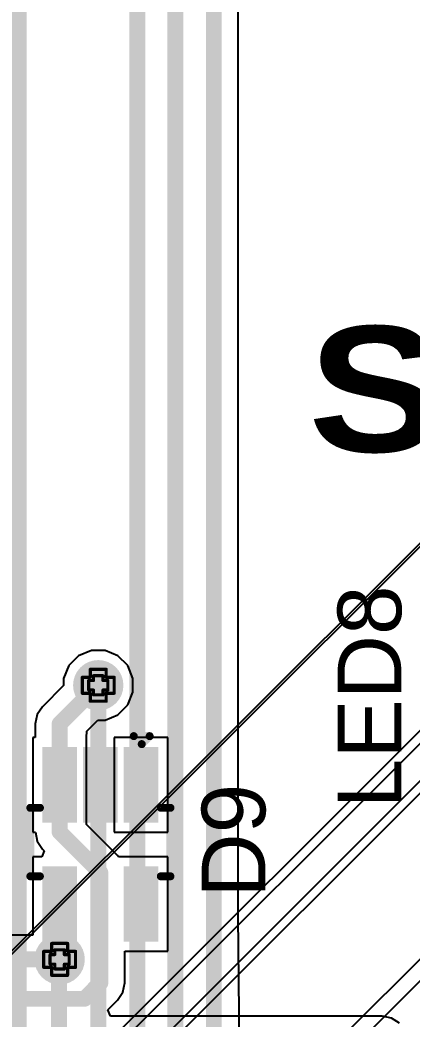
# Model space of a CAD drawing. Header units: inches. Extents: x -5 to 5258, y -4 to 5281.
# Drawn here: x 15.01 to 21.26, y 53.34 to 69.28 of the extents above; entities that cross this region are included whole.
import ezdxf

# ---------------------------------------------------------------- set-up
doc = ezdxf.new("R2010")
doc.units = ezdxf.units.IN
for name, color, linetype in [('Bottom Layer', 5, 'Continuous'), ('Bottom Solder', 6, 'Continuous'), ('Drill Drawing', 1, 'Continuous'), ('Top Layer', 1, 'Continuous'), ('Top Overlay', 2, 'Continuous'), ('Top Paste', 8, 'Continuous'), ('Top Solder', 216, 'Continuous'), ('Via Holes', 16, 'Continuous')]:
    doc.layers.add(name, color=color, linetype=linetype)
doc.styles.add('Arial', font='', dxfattribs={"height": 0.2})
doc.styles.add('Arial Black_Bold', font='', dxfattribs={"height": 0.2})
doc.styles.get('Arial').set_extended_font_data('Arial')
doc.styles.get('Arial Black_Bold').set_extended_font_data('Arial Black', bold=True)

# ---------------------------------------------------------------- blocks, each defined once
blk = doc.blocks.new('28_UFQFPN__4_4__9')
at = {"layer": 'Top Solder'}
for p in [(-1.739, 1.711), (-1.589, -1.289), (-1.289, 2.211), (-1.289, -1.589), (1.561, -1.589), (1.711, 2.211), (2.211, 1.711), (2.211, -1.289)]:
    blk.add_line(p, (5248.373, 5235.421), dxfattribs=at)
blk = doc.blocks.new('SOT_323_5_122')
at = {"layer": 'Top Layer'}
for points in [[(-1.45, 0.825), (-0.45, 0.825), (-0.45, 0.475), (-1.45, 0.475)], [(0.45, 0.825), (1.45, 0.825), (1.45, 0.475), (0.45, 0.475)], [(-1.45, 0.175), (-0.45, 0.175), (-0.45, -0.175), (-1.45, -0.175)], [(-1.45, -0.475), (-0.45, -0.475), (-0.45, -0.825), (-1.45, -0.825)], [(0.45, -0.475), (1.45, -0.475), (1.45, -0.825), (0.45, -0.825)]]:
    blk.add_hatch(color=1, dxfattribs=at).paths.add_polyline_path(points)
at = {"layer": 'Top Paste'}
for points in [[(-1.45, 0.825), (-0.45, 0.825), (-0.45, 0.475), (-1.45, 0.475)], [(0.45, 0.825), (1.45, 0.825), (1.45, 0.475), (0.45, 0.475)], [(-1.45, 0.175), (-0.45, 0.175), (-0.45, -0.175), (-1.45, -0.175)], [(-1.45, -0.475), (-0.45, -0.475), (-0.45, -0.825), (-1.45, -0.825)], [(0.45, -0.475), (1.45, -0.475), (1.45, -0.825), (0.45, -0.825)]]:
    blk.add_hatch(color=8, dxfattribs=at).paths.add_polyline_path(points)
at = {"layer": 'Top Solder'}
for points in [[(-1.552, 0.927), (-0.348, 0.927), (-0.348, 0.373), (-1.552, 0.373)], [(0.348, 0.927), (1.552, 0.927), (1.552, 0.373), (0.348, 0.373)], [(-1.552, 0.277), (-0.348, 0.277), (-0.348, -0.277), (-1.552, -0.277)], [(-1.552, -0.373), (-0.348, -0.373), (-0.348, -0.927), (-1.552, -0.927)], [(0.348, -0.373), (1.552, -0.373), (1.552, -0.927), (0.348, -0.927)]]:
    blk.add_hatch(color=216, dxfattribs=at).paths.add_polyline_path(points)
at = {"layer": 'Top Overlay'}
for points in [[(0.508, 1.118, 0.127, 0.127, 0), (-0.584, 1.118, 0.127, 0.127, 0)], [(-0.584, 0.965, 0.127, 0.127, 0), (-0.584, 1.118, 0.127, 0.127, 0)], [(0.508, 0.965, 0.127, 0.127, 0), (0.508, 1.118, 0.127, 0.127, 0)], [(-1.727, 0.533, 0.127, 0.127, 0), (-1.727, 0.787, 0.127, 0.127, 0)], [(-1.6, 0.66, 0.127, 0.127, 0), (-1.727, 0.787, 0.127, 0.127, 0)], [(-1.727, 0.533, 0.127, 0.127, 0), (-1.6, 0.66, 0.127, 0.127, 0)], [(-0.584, -1.118, 0.127, 0.127, 0), (-0.584, -0.965, 0.127, 0.127, 0)], [(0.508, -1.118, 0.127, 0.127, 0), (0.508, -0.965, 0.127, 0.127, 0)], [(0.508, -1.118, 0.127, 0.127, 0), (-0.584, -1.118, 0.127, 0.127, 0)]]:
    blk.add_lwpolyline(points, format="xyseb", dxfattribs=at)
for points in [[(-0.616, 1.118, 0.0635, 0.0635, 1), (-0.552, 1.118, 0.0635, 0.0635, 1)], [(-0.616, 1.118, 0.0635, 0.0635, 1), (-0.552, 1.118, 0.0635, 0.0635, 1)], [(0.476, 1.118, 0.0635, 0.0635, 1), (0.54, 1.118, 0.0635, 0.0635, 1)], [(0.476, 1.118, 0.0635, 0.0635, 1), (0.54, 1.118, 0.0635, 0.0635, 1)], [(-0.616, 0.965, 0.0635, 0.0635, 1), (-0.552, 0.965, 0.0635, 0.0635, 1)], [(0.476, 0.965, 0.0635, 0.0635, 1), (0.54, 0.965, 0.0635, 0.0635, 1)], [(-1.759, 0.787, 0.0635, 0.0635, 1), (-1.695, 0.787, 0.0635, 0.0635, 1)], [(-1.759, 0.787, 0.0635, 0.0635, 1), (-1.695, 0.787, 0.0635, 0.0635, 1)], [(-1.632, 0.66, 0.0635, 0.0635, 1), (-1.568, 0.66, 0.0635, 0.0635, 1)], [(-1.632, 0.66, 0.0635, 0.0635, 1), (-1.568, 0.66, 0.0635, 0.0635, 1)], [(-1.759, 0.533, 0.0635, 0.0635, 1), (-1.695, 0.533, 0.0635, 0.0635, 1)], [(-1.759, 0.533, 0.0635, 0.0635, 1), (-1.695, 0.533, 0.0635, 0.0635, 1)], [(-0.616, -0.965, 0.0635, 0.0635, 1), (-0.552, -0.965, 0.0635, 0.0635, 1)], [(0.476, -0.965, 0.0635, 0.0635, 1), (0.54, -0.965, 0.0635, 0.0635, 1)], [(-0.616, -1.118, 0.0635, 0.0635, 1), (-0.552, -1.118, 0.0635, 0.0635, 1)], [(-0.616, -1.118, 0.0635, 0.0635, 1), (-0.552, -1.118, 0.0635, 0.0635, 1)], [(0.476, -1.118, 0.0635, 0.0635, 1), (0.54, -1.118, 0.0635, 0.0635, 1)], [(0.476, -1.118, 0.0635, 0.0635, 1), (0.54, -1.118, 0.0635, 0.0635, 1)]]:
    blk.add_lwpolyline(points, format="xyseb", close=True, dxfattribs=at)

msp = doc.modelspace()

# ---------------------------------------------------------------- hatches: boundary and pattern name
at = {"layer": 'Bottom Layer'}
h = msp.add_hatch(color=5, dxfattribs=at)
edge = h.paths.add_edge_path()
edge.add_arc((16.256, 58.674), 0.3, 0, 360)
h = msp.add_hatch(color=5, dxfattribs=at)
edge = h.paths.add_edge_path()
edge.add_arc((15.64, 54.304), 0.3, 0, 360)
at = {"layer": 'Bottom Solder'}
h = msp.add_hatch(color=6, dxfattribs=at)
edge = h.paths.add_edge_path()
edge.add_arc((16.256, 58.674), 0.402, 0, 360)
h = msp.add_hatch(color=6, dxfattribs=at)
edge = h.paths.add_edge_path()
edge.add_arc((15.64, 54.304), 0.402, 0, 360)
at = {"layer": 'Top Layer'}
h = msp.add_hatch(color=1, dxfattribs=at)
edge = h.paths.add_edge_path()
edge.add_arc((16.256, 58.674), 0.3, 0, 360)
h = msp.add_hatch(color=1, dxfattribs=at)
edge = h.paths.add_edge_path()
edge.add_arc((15.64, 54.304), 0.3, 0, 360)
at = {"layer": 'Top Solder'}
h = msp.add_hatch(color=216, dxfattribs=at)
edge = h.paths.add_edge_path()
edge.add_arc((16.256, 58.674), 0.402, 0, 360)
h = msp.add_hatch(color=216, dxfattribs=at)
edge = h.paths.add_edge_path()
edge.add_arc((15.64, 54.304), 0.402, 0, 360)
at = {"layer": 'Via Holes'}
h = msp.add_hatch(color=7, dxfattribs=at)
edge = h.paths.add_edge_path()
edge.add_arc((16.256, 58.674), 0.15, 0, 360)
h = msp.add_hatch(color=7, dxfattribs=at)
edge = h.paths.add_edge_path()
edge.add_arc((15.64, 54.304), 0.15, 0, 360)

# ---------------------------------------------------------------- linework, layer by layer
at = {"layer": 'Bottom Layer'}
for p, q in [((18.489, 54.988), (18.489, 70.304)), ((18.517, 52.045), (18.489, 54.988))]:
    msp.add_line(p, q, dxfattribs=at)
for points in [[(16.879, 39.063, 0.254, 0.254, 0), (16.879, 71.42, 0.254, 0.254, 0)], [(17.488, 38.477, 0.254, 0.254, 0), (17.488, 71.424, 0.254, 0.254, 0)], [(18.101, 42.79, 0.254, 0.254, 0), (18.101, 70.465, 0.254, 0.254, 0)], [(14.986, 52.12, 0.254, 0.254, 0), (14.986, 69.822, 0.254, 0.254, 0)], [(16.256, 51.13, 0.254, 0.254, 0), (16.256, 58.674, 0.254, 0.254, 0)], [(15.63, 48.758, 0.254, 0.254, 0), (15.63, 54.288, 0.254, 0.254, 0)]]:
    msp.add_lwpolyline(points, format="xyseb", dxfattribs=at)
for points in [[(16.192, 58.674, 0.127, 0.127, 1), (16.32, 58.674, 0.127, 0.127, 1)], [(15.567, 54.288, 0.127, 0.127, 1), (15.694, 54.288, 0.127, 0.127, 1)]]:
    msp.add_lwpolyline(points, format="xyseb", close=True, dxfattribs=at)
at = {"layer": 'Drill Drawing'}
for points in [[(16.129, 58.801, 0.0508, 0.0508, 0), (16.129, 58.928, 0.0508, 0.0508, 0)], [(16.129, 58.928, 0.0508, 0.0508, 0), (16.383, 58.928, 0.0508, 0.0508, 0)], [(16.18, 58.75, 0.0508, 0.0508, 0), (16.18, 58.826, 0.0508, 0.0508, 0)], [(16.18, 58.826, 0.0508, 0.0508, 0), (16.332, 58.826, 0.0508, 0.0508, 0)], [(16.332, 58.75, 0.0508, 0.0508, 0), (16.332, 58.826, 0.0508, 0.0508, 0)], [(16.383, 58.801, 0.0508, 0.0508, 0), (16.383, 58.928, 0.0508, 0.0508, 0)], [(16.002, 58.547, 0.0508, 0.0508, 0), (16.002, 58.801, 0.0508, 0.0508, 0)], [(16.002, 58.801, 0.0508, 0.0508, 0), (16.129, 58.801, 0.0508, 0.0508, 0)], [(16.104, 58.598, 0.0508, 0.0508, 0), (16.104, 58.75, 0.0508, 0.0508, 0)], [(16.104, 58.75, 0.0508, 0.0508, 0), (16.18, 58.75, 0.0508, 0.0508, 0)], [(16.332, 58.75, 0.0508, 0.0508, 0), (16.408, 58.75, 0.0508, 0.0508, 0)], [(16.383, 58.801, 0.0508, 0.0508, 0), (16.51, 58.801, 0.0508, 0.0508, 0)], [(16.408, 58.598, 0.0508, 0.0508, 0), (16.408, 58.75, 0.0508, 0.0508, 0)], [(16.51, 58.547, 0.0508, 0.0508, 0), (16.51, 58.801, 0.0508, 0.0508, 0)], [(16.002, 58.547, 0.0508, 0.0508, 0), (16.129, 58.547, 0.0508, 0.0508, 0)], [(16.104, 58.598, 0.0508, 0.0508, 0), (16.18, 58.598, 0.0508, 0.0508, 0)], [(16.129, 58.42, 0.0508, 0.0508, 0), (16.129, 58.547, 0.0508, 0.0508, 0)], [(16.18, 58.522, 0.0508, 0.0508, 0), (16.18, 58.598, 0.0508, 0.0508, 0)], [(16.18, 58.522, 0.0508, 0.0508, 0), (16.332, 58.522, 0.0508, 0.0508, 0)], [(16.332, 58.598, 0.0508, 0.0508, 0), (16.408, 58.598, 0.0508, 0.0508, 0)], [(16.332, 58.522, 0.0508, 0.0508, 0), (16.332, 58.598, 0.0508, 0.0508, 0)], [(16.383, 58.547, 0.0508, 0.0508, 0), (16.51, 58.547, 0.0508, 0.0508, 0)], [(16.383, 58.42, 0.0508, 0.0508, 0), (16.383, 58.547, 0.0508, 0.0508, 0)], [(16.129, 58.42, 0.0508, 0.0508, 0), (16.383, 58.42, 0.0508, 0.0508, 0)], [(15.513, 54.431, 0.0508, 0.0508, 0), (15.513, 54.558, 0.0508, 0.0508, 0)], [(15.513, 54.558, 0.0508, 0.0508, 0), (15.767, 54.558, 0.0508, 0.0508, 0)], [(15.767, 54.431, 0.0508, 0.0508, 0), (15.767, 54.558, 0.0508, 0.0508, 0)], [(15.386, 54.177, 0.0508, 0.0508, 0), (15.386, 54.431, 0.0508, 0.0508, 0)], [(15.386, 54.431, 0.0508, 0.0508, 0), (15.513, 54.431, 0.0508, 0.0508, 0)], [(15.487, 54.227, 0.0508, 0.0508, 0), (15.487, 54.38, 0.0508, 0.0508, 0)], [(15.487, 54.38, 0.0508, 0.0508, 0), (15.564, 54.38, 0.0508, 0.0508, 0)], [(15.564, 54.38, 0.0508, 0.0508, 0), (15.564, 54.456, 0.0508, 0.0508, 0)], [(15.564, 54.456, 0.0508, 0.0508, 0), (15.716, 54.456, 0.0508, 0.0508, 0)], [(15.716, 54.38, 0.0508, 0.0508, 0), (15.716, 54.456, 0.0508, 0.0508, 0)], [(15.716, 54.38, 0.0508, 0.0508, 0), (15.792, 54.38, 0.0508, 0.0508, 0)], [(15.767, 54.431, 0.0508, 0.0508, 0), (15.894, 54.431, 0.0508, 0.0508, 0)], [(15.792, 54.227, 0.0508, 0.0508, 0), (15.792, 54.38, 0.0508, 0.0508, 0)], [(15.894, 54.177, 0.0508, 0.0508, 0), (15.894, 54.431, 0.0508, 0.0508, 0)], [(15.487, 54.227, 0.0508, 0.0508, 0), (15.564, 54.227, 0.0508, 0.0508, 0)], [(15.564, 54.151, 0.0508, 0.0508, 0), (15.564, 54.227, 0.0508, 0.0508, 0)], [(15.716, 54.227, 0.0508, 0.0508, 0), (15.792, 54.227, 0.0508, 0.0508, 0)], [(15.716, 54.151, 0.0508, 0.0508, 0), (15.716, 54.227, 0.0508, 0.0508, 0)], [(15.386, 54.177, 0.0508, 0.0508, 0), (15.513, 54.177, 0.0508, 0.0508, 0)], [(15.513, 54.05, 0.0508, 0.0508, 0), (15.513, 54.177, 0.0508, 0.0508, 0)], [(15.513, 54.05, 0.0508, 0.0508, 0), (15.767, 54.05, 0.0508, 0.0508, 0)], [(15.564, 54.151, 0.0508, 0.0508, 0), (15.716, 54.151, 0.0508, 0.0508, 0)], [(15.767, 54.177, 0.0508, 0.0508, 0), (15.894, 54.177, 0.0508, 0.0508, 0)], [(15.767, 54.05, 0.0508, 0.0508, 0), (15.767, 54.177, 0.0508, 0.0508, 0)]]:
    msp.add_lwpolyline(points, format="xyseb", dxfattribs=at)
for points in [[(16.116, 58.928, 0.0254, 0.0254, 1), (16.142, 58.928, 0.0254, 0.0254, 1)], [(16.116, 58.928, 0.0254, 0.0254, 1), (16.142, 58.928, 0.0254, 0.0254, 1)], [(16.167, 58.826, 0.0254, 0.0254, 1), (16.192, 58.826, 0.0254, 0.0254, 1)], [(16.167, 58.826, 0.0254, 0.0254, 1), (16.192, 58.826, 0.0254, 0.0254, 1)], [(16.32, 58.826, 0.0254, 0.0254, 1), (16.345, 58.826, 0.0254, 0.0254, 1)], [(16.32, 58.826, 0.0254, 0.0254, 1), (16.345, 58.826, 0.0254, 0.0254, 1)], [(16.37, 58.928, 0.0254, 0.0254, 1), (16.396, 58.928, 0.0254, 0.0254, 1)], [(16.37, 58.928, 0.0254, 0.0254, 1), (16.396, 58.928, 0.0254, 0.0254, 1)], [(15.989, 58.801, 0.0254, 0.0254, 1), (16.015, 58.801, 0.0254, 0.0254, 1)], [(15.989, 58.801, 0.0254, 0.0254, 1), (16.015, 58.801, 0.0254, 0.0254, 1)], [(16.091, 58.75, 0.0254, 0.0254, 1), (16.116, 58.75, 0.0254, 0.0254, 1)], [(16.091, 58.75, 0.0254, 0.0254, 1), (16.116, 58.75, 0.0254, 0.0254, 1)], [(16.116, 58.801, 0.0254, 0.0254, 1), (16.142, 58.801, 0.0254, 0.0254, 1)], [(16.116, 58.801, 0.0254, 0.0254, 1), (16.142, 58.801, 0.0254, 0.0254, 1)], [(16.167, 58.75, 0.0254, 0.0254, 1), (16.192, 58.75, 0.0254, 0.0254, 1)], [(16.167, 58.75, 0.0254, 0.0254, 1), (16.192, 58.75, 0.0254, 0.0254, 1)], [(16.32, 58.75, 0.0254, 0.0254, 1), (16.345, 58.75, 0.0254, 0.0254, 1)], [(16.32, 58.75, 0.0254, 0.0254, 1), (16.345, 58.75, 0.0254, 0.0254, 1)], [(16.37, 58.801, 0.0254, 0.0254, 1), (16.396, 58.801, 0.0254, 0.0254, 1)], [(16.37, 58.801, 0.0254, 0.0254, 1), (16.396, 58.801, 0.0254, 0.0254, 1)], [(16.396, 58.75, 0.0254, 0.0254, 1), (16.421, 58.75, 0.0254, 0.0254, 1)], [(16.396, 58.75, 0.0254, 0.0254, 1), (16.421, 58.75, 0.0254, 0.0254, 1)], [(16.497, 58.801, 0.0254, 0.0254, 1), (16.523, 58.801, 0.0254, 0.0254, 1)], [(16.497, 58.801, 0.0254, 0.0254, 1), (16.523, 58.801, 0.0254, 0.0254, 1)], [(15.989, 58.547, 0.0254, 0.0254, 1), (16.015, 58.547, 0.0254, 0.0254, 1)], [(15.989, 58.547, 0.0254, 0.0254, 1), (16.015, 58.547, 0.0254, 0.0254, 1)], [(16.091, 58.598, 0.0254, 0.0254, 1), (16.116, 58.598, 0.0254, 0.0254, 1)], [(16.091, 58.598, 0.0254, 0.0254, 1), (16.116, 58.598, 0.0254, 0.0254, 1)], [(16.116, 58.547, 0.0254, 0.0254, 1), (16.142, 58.547, 0.0254, 0.0254, 1)], [(16.116, 58.547, 0.0254, 0.0254, 1), (16.142, 58.547, 0.0254, 0.0254, 1)], [(16.167, 58.598, 0.0254, 0.0254, 1), (16.192, 58.598, 0.0254, 0.0254, 1)], [(16.167, 58.598, 0.0254, 0.0254, 1), (16.192, 58.598, 0.0254, 0.0254, 1)], [(16.167, 58.522, 0.0254, 0.0254, 1), (16.192, 58.522, 0.0254, 0.0254, 1)], [(16.167, 58.522, 0.0254, 0.0254, 1), (16.192, 58.522, 0.0254, 0.0254, 1)], [(16.32, 58.598, 0.0254, 0.0254, 1), (16.345, 58.598, 0.0254, 0.0254, 1)], [(16.32, 58.598, 0.0254, 0.0254, 1), (16.345, 58.598, 0.0254, 0.0254, 1)], [(16.32, 58.522, 0.0254, 0.0254, 1), (16.345, 58.522, 0.0254, 0.0254, 1)], [(16.32, 58.522, 0.0254, 0.0254, 1), (16.345, 58.522, 0.0254, 0.0254, 1)], [(16.37, 58.547, 0.0254, 0.0254, 1), (16.396, 58.547, 0.0254, 0.0254, 1)], [(16.37, 58.547, 0.0254, 0.0254, 1), (16.396, 58.547, 0.0254, 0.0254, 1)], [(16.396, 58.598, 0.0254, 0.0254, 1), (16.421, 58.598, 0.0254, 0.0254, 1)], [(16.396, 58.598, 0.0254, 0.0254, 1), (16.421, 58.598, 0.0254, 0.0254, 1)], [(16.497, 58.547, 0.0254, 0.0254, 1), (16.523, 58.547, 0.0254, 0.0254, 1)], [(16.497, 58.547, 0.0254, 0.0254, 1), (16.523, 58.547, 0.0254, 0.0254, 1)], [(16.116, 58.42, 0.0254, 0.0254, 1), (16.142, 58.42, 0.0254, 0.0254, 1)], [(16.116, 58.42, 0.0254, 0.0254, 1), (16.142, 58.42, 0.0254, 0.0254, 1)], [(16.37, 58.42, 0.0254, 0.0254, 1), (16.396, 58.42, 0.0254, 0.0254, 1)], [(16.37, 58.42, 0.0254, 0.0254, 1), (16.396, 58.42, 0.0254, 0.0254, 1)], [(15.5, 54.558, 0.0254, 0.0254, 1), (15.525, 54.558, 0.0254, 0.0254, 1)], [(15.5, 54.558, 0.0254, 0.0254, 1), (15.525, 54.558, 0.0254, 0.0254, 1)], [(15.754, 54.558, 0.0254, 0.0254, 1), (15.779, 54.558, 0.0254, 0.0254, 1)], [(15.754, 54.558, 0.0254, 0.0254, 1), (15.779, 54.558, 0.0254, 0.0254, 1)], [(15.373, 54.431, 0.0254, 0.0254, 1), (15.398, 54.431, 0.0254, 0.0254, 1)], [(15.373, 54.431, 0.0254, 0.0254, 1), (15.398, 54.431, 0.0254, 0.0254, 1)], [(15.475, 54.38, 0.0254, 0.0254, 1), (15.5, 54.38, 0.0254, 0.0254, 1)], [(15.475, 54.38, 0.0254, 0.0254, 1), (15.5, 54.38, 0.0254, 0.0254, 1)], [(15.5, 54.431, 0.0254, 0.0254, 1), (15.525, 54.431, 0.0254, 0.0254, 1)], [(15.5, 54.431, 0.0254, 0.0254, 1), (15.525, 54.431, 0.0254, 0.0254, 1)], [(15.551, 54.456, 0.0254, 0.0254, 1), (15.576, 54.456, 0.0254, 0.0254, 1)], [(15.551, 54.456, 0.0254, 0.0254, 1), (15.576, 54.456, 0.0254, 0.0254, 1)], [(15.551, 54.38, 0.0254, 0.0254, 1), (15.576, 54.38, 0.0254, 0.0254, 1)], [(15.551, 54.38, 0.0254, 0.0254, 1), (15.576, 54.38, 0.0254, 0.0254, 1)], [(15.703, 54.456, 0.0254, 0.0254, 1), (15.729, 54.456, 0.0254, 0.0254, 1)], [(15.703, 54.456, 0.0254, 0.0254, 1), (15.729, 54.456, 0.0254, 0.0254, 1)], [(15.703, 54.38, 0.0254, 0.0254, 1), (15.729, 54.38, 0.0254, 0.0254, 1)], [(15.703, 54.38, 0.0254, 0.0254, 1), (15.729, 54.38, 0.0254, 0.0254, 1)], [(15.754, 54.431, 0.0254, 0.0254, 1), (15.779, 54.431, 0.0254, 0.0254, 1)], [(15.754, 54.431, 0.0254, 0.0254, 1), (15.779, 54.431, 0.0254, 0.0254, 1)], [(15.779, 54.38, 0.0254, 0.0254, 1), (15.805, 54.38, 0.0254, 0.0254, 1)], [(15.779, 54.38, 0.0254, 0.0254, 1), (15.805, 54.38, 0.0254, 0.0254, 1)], [(15.881, 54.431, 0.0254, 0.0254, 1), (15.906, 54.431, 0.0254, 0.0254, 1)], [(15.881, 54.431, 0.0254, 0.0254, 1), (15.906, 54.431, 0.0254, 0.0254, 1)], [(15.475, 54.227, 0.0254, 0.0254, 1), (15.5, 54.227, 0.0254, 0.0254, 1)], [(15.475, 54.227, 0.0254, 0.0254, 1), (15.5, 54.227, 0.0254, 0.0254, 1)], [(15.551, 54.227, 0.0254, 0.0254, 1), (15.576, 54.227, 0.0254, 0.0254, 1)], [(15.551, 54.227, 0.0254, 0.0254, 1), (15.576, 54.227, 0.0254, 0.0254, 1)], [(15.703, 54.227, 0.0254, 0.0254, 1), (15.729, 54.227, 0.0254, 0.0254, 1)], [(15.703, 54.227, 0.0254, 0.0254, 1), (15.729, 54.227, 0.0254, 0.0254, 1)], [(15.779, 54.227, 0.0254, 0.0254, 1), (15.805, 54.227, 0.0254, 0.0254, 1)], [(15.779, 54.227, 0.0254, 0.0254, 1), (15.805, 54.227, 0.0254, 0.0254, 1)], [(15.373, 54.177, 0.0254, 0.0254, 1), (15.398, 54.177, 0.0254, 0.0254, 1)], [(15.373, 54.177, 0.0254, 0.0254, 1), (15.398, 54.177, 0.0254, 0.0254, 1)], [(15.5, 54.177, 0.0254, 0.0254, 1), (15.525, 54.177, 0.0254, 0.0254, 1)], [(15.5, 54.177, 0.0254, 0.0254, 1), (15.525, 54.177, 0.0254, 0.0254, 1)], [(15.5, 54.05, 0.0254, 0.0254, 1), (15.525, 54.05, 0.0254, 0.0254, 1)], [(15.5, 54.05, 0.0254, 0.0254, 1), (15.525, 54.05, 0.0254, 0.0254, 1)], [(15.551, 54.151, 0.0254, 0.0254, 1), (15.576, 54.151, 0.0254, 0.0254, 1)], [(15.551, 54.151, 0.0254, 0.0254, 1), (15.576, 54.151, 0.0254, 0.0254, 1)], [(15.703, 54.151, 0.0254, 0.0254, 1), (15.729, 54.151, 0.0254, 0.0254, 1)], [(15.703, 54.151, 0.0254, 0.0254, 1), (15.729, 54.151, 0.0254, 0.0254, 1)], [(15.754, 54.177, 0.0254, 0.0254, 1), (15.779, 54.177, 0.0254, 0.0254, 1)], [(15.754, 54.177, 0.0254, 0.0254, 1), (15.779, 54.177, 0.0254, 0.0254, 1)], [(15.754, 54.05, 0.0254, 0.0254, 1), (15.779, 54.05, 0.0254, 0.0254, 1)], [(15.754, 54.05, 0.0254, 0.0254, 1), (15.779, 54.05, 0.0254, 0.0254, 1)], [(15.881, 54.177, 0.0254, 0.0254, 1), (15.906, 54.177, 0.0254, 0.0254, 1)], [(15.881, 54.177, 0.0254, 0.0254, 1), (15.906, 54.177, 0.0254, 0.0254, 1)]]:
    msp.add_lwpolyline(points, format="xyseb", close=True, dxfattribs=at)
at = {"layer": 'Top Layer'}
for p, q in [((16.146, 59.228), (15.942, 59.144)), ((16.366, 59.228), (16.146, 59.228)), ((16.57, 59.144), (16.366, 59.228)), ((15.942, 59.144), (15.786, 58.988)), ((16.726, 58.988), (16.57, 59.144)), ((15.786, 58.988), (15.702, 58.784)), ((16.81, 58.784), (16.726, 58.988)), ((15.702, 58.784), (15.702, 58.669)), ((16.81, 58.564), (16.81, 58.784)), ((15.702, 58.669), (15.365, 58.332)), ((16.726, 58.36), (16.81, 58.564)), ((16.57, 58.204), (16.726, 58.36)), ((15.281, 58.206), (15.251, 58.058)), ((15.365, 58.332), (15.281, 58.206)), ((16.366, 58.12), (16.57, 58.204)), ((15.251, 58.058), (15.251, 57.84)), ((16.072, 57.94), (16.251, 58.12)), ((16.251, 58.12), (16.366, 58.12)), ((16.069, 57.84), (16.072, 57.94)), ((15.251, 57.84), (15.211, 57.84)), ((15.211, 57.84), (15.211, 56.332)), ((16.069, 56.456), (16.069, 57.84)), ((16.069, 57.84), (16.069, 57.84)), ((17.369, 57.84), (16.511, 57.84)), ((16.511, 57.84), (16.511, 56.332)), ((17.369, 56.332), (17.369, 57.84)), ((16.564, 55.96), (16.069, 56.456)), ((15.211, 56.332), (15.252, 56.332)), ((15.252, 56.332), (15.281, 56.187)), ((16.511, 56.332), (17.369, 56.332)), ((15.281, 56.187), (15.365, 56.061)), ((15.393, 56.034), (15.354, 55.94)), ((15.365, 56.061), (15.393, 56.034)), ((15.354, 55.94), (15.211, 55.94)), ((15.211, 55.94), (15.211, 54.692)), ((16.578, 55.94), (16.564, 55.96)), ((17.369, 55.94), (16.578, 55.94)), ((17.369, 54.432), (17.369, 55.94)), ((15.211, 54.692), (12.729, 54.692)), ((16.678, 53.929), (16.678, 54.432)), ((16.678, 54.432), (17.369, 54.432)), ((16.649, 53.78), (16.678, 53.929)), ((16.564, 53.654), (16.649, 53.78)), ((16.409, 53.499), (16.564, 53.654)), ((16.451, 53.397), (16.409, 53.499)), ((20.788, 53.397), (16.451, 53.397)), ((20.936, 53.368), (20.788, 53.397)), ((21.062, 53.284), (20.936, 53.368))]:
    msp.add_line(p, q, dxfattribs=at)
for points in [[(15.64, 58.058, 0.254, 0.254, 0), (16.256, 58.674, 0.254, 0.254, 0)], [(15.64, 57.086, 0.254, 0.254, 0), (15.64, 58.058, 0.254, 0.254, 0)], [(15.64, 56.336, 0.254, 0.254, 0), (15.64, 57.086, 0.254, 0.254, 0)], [(15.64, 56.336, 0.254, 0.254, 0), (16.29, 55.686, 0.254, 0.254, 0)], [(16.29, 53.929, 0.254, 0.254, 0), (16.29, 55.686, 0.254, 0.254, 0)], [(15.64, 54.304, 0.254, 0.254, 0), (15.64, 55.186, 0.254, 0.254, 0)], [(8.837, 54.304, 0.254, 0.254, 0), (15.64, 54.304, 0.254, 0.254, 0)], [(16.036, 53.675, 0.254, 0.254, 0), (16.29, 53.929, 0.254, 0.254, 0)], [(5.219, 53.675, 0.254, 0.254, 0), (16.036, 53.675, 0.254, 0.254, 0)]]:
    msp.add_lwpolyline(points, format="xyseb", dxfattribs=at)
for points in [[(16.192, 58.674, 0.127, 0.127, 1), (16.32, 58.674, 0.127, 0.127, 1)], [(15.576, 58.058, 0.127, 0.127, 1), (15.703, 58.058, 0.127, 0.127, 1)], [(15.576, 58.058, 0.127, 0.127, 1), (15.703, 58.058, 0.127, 0.127, 1)], [(15.576, 57.086, 0.127, 0.127, 1), (15.703, 57.086, 0.127, 0.127, 1)], [(15.576, 57.086, 0.127, 0.127, 1), (15.703, 57.086, 0.127, 0.127, 1)], [(15.576, 56.336, 0.127, 0.127, 1), (15.703, 56.336, 0.127, 0.127, 1)], [(15.576, 56.336, 0.127, 0.127, 1), (15.703, 56.336, 0.127, 0.127, 1)], [(16.226, 55.686, 0.127, 0.127, 1), (16.353, 55.686, 0.127, 0.127, 1)], [(16.226, 55.686, 0.127, 0.127, 1), (16.353, 55.686, 0.127, 0.127, 1)], [(15.576, 55.186, 0.127, 0.127, 1), (15.703, 55.186, 0.127, 0.127, 1)], [(15.576, 54.304, 0.127, 0.127, 1), (15.703, 54.304, 0.127, 0.127, 1)], [(15.576, 54.304, 0.127, 0.127, 1), (15.703, 54.304, 0.127, 0.127, 1)], [(16.226, 53.929, 0.127, 0.127, 1), (16.353, 53.929, 0.127, 0.127, 1)], [(16.226, 53.929, 0.127, 0.127, 1), (16.353, 53.929, 0.127, 0.127, 1)], [(15.972, 53.675, 0.127, 0.127, 1), (16.099, 53.675, 0.127, 0.127, 1)], [(15.972, 53.675, 0.127, 0.127, 1), (16.099, 53.675, 0.127, 0.127, 1)]]:
    msp.add_lwpolyline(points, format="xyseb", close=True, dxfattribs=at)

# ---------------------------------------------------------------- block references
msp.add_blockref('28_UFQFPN__4_4__9', (9.381, 45.468))
at = {"rotation": 270}
msp.add_blockref('SOT_323_5_122', (16.29, 56.136), dxfattribs=at)

# ---------------------------------------------------------------- texts
at = {"layer": 'Top Overlay'}
for s, height, rotation, style, p in [('SOLENOID 4', 2, 360, 'Arial Black_Bold', (19.605, 62.397)), ('LED8', 1.016, 90, 'Arial', (21.092, 56.715)), ('D9', 1.016, 90, 'Arial', (18.923, 55.289))]:
    msp.add_text(s, height=height, rotation=rotation, dxfattribs=dict(at, style=style)).set_placement(p)

doc.saveas('drawing.dxf')
